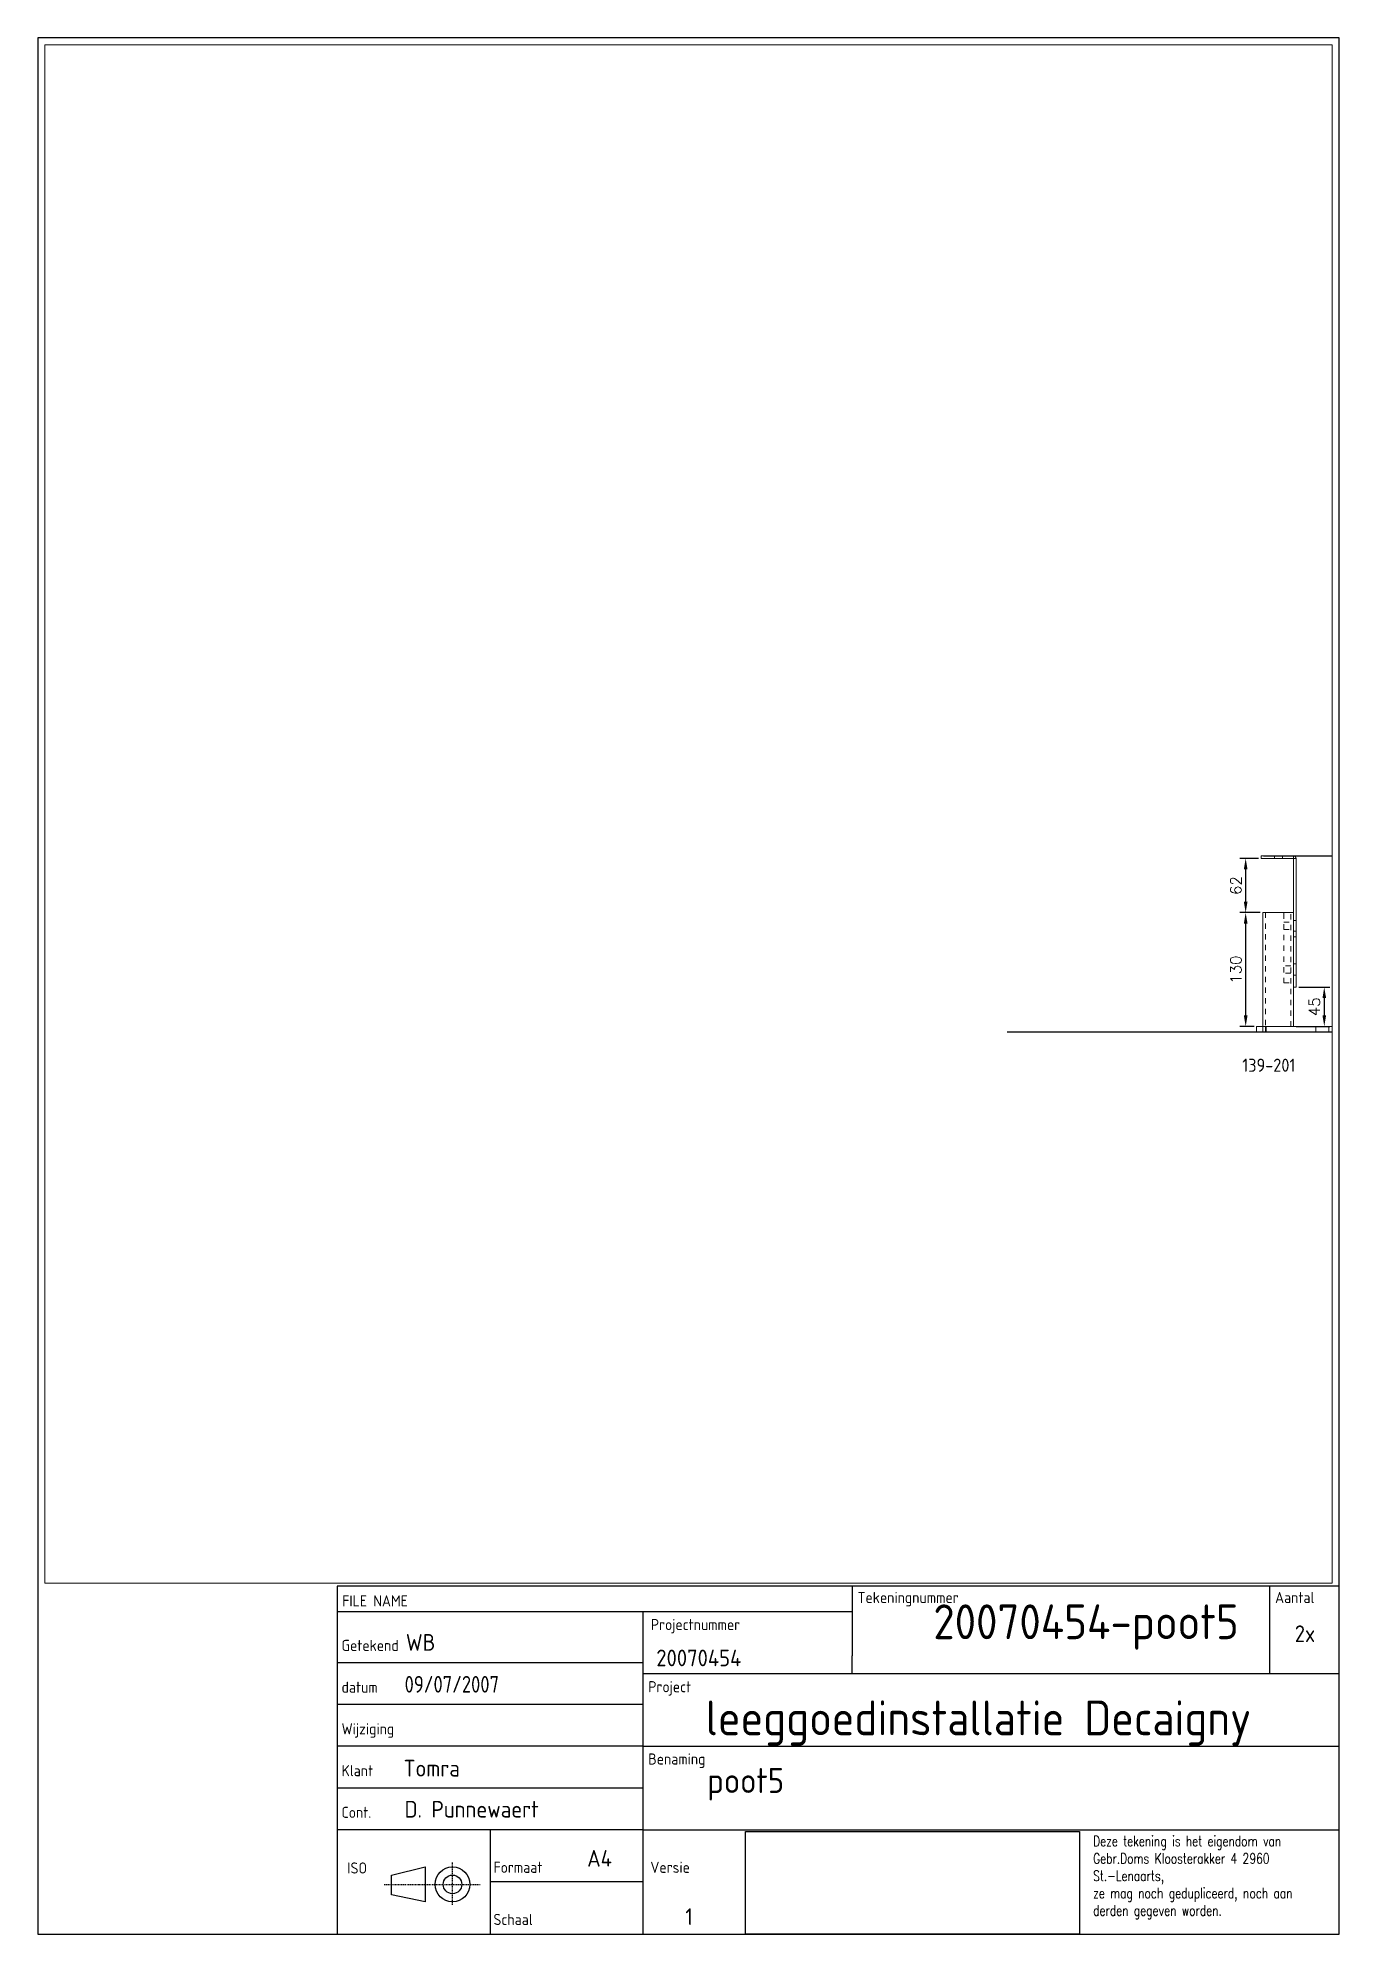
# Paper-space layout 'poot5' of a CAD drawing. Extents: x 549 to 739, y -2 to 275.
# The model-space entities are those that its viewports show. They can reach past a viewport. Long polylines and large blocks are cut down to what shows.
import ezdxf
from ezdxf.enums import TextEntityAlignment as Align

# ---------------------------------------------------------------- set-up
doc = ezdxf.new("R2010")
doc.units = 0
doc.header["$LTSCALE"] = 0.05
doc.linetypes.add('DASHED', pattern=[0.75, 0.5, -0.25])
doc.linetypes.add('DIN_DASHDOT', pattern=[10.7, 5, -2.5, 0.7, -2.5])
doc.layers.get('0').update_dxf_attribs({"linetype": 'CONTINUOUS'})
doc.layers.get('DEFPOINTS').update_dxf_attribs({"linetype": 'CONTINUOUS'})
for name, color, linetype in [('25ASL', 1, 'DIN_DASHDOT'), ('35VOL', 7, 'CONTINUOUS'), ('70VOL', 5, 'CONTINUOUS'), ('BASIS', 7, 'CONTINUOUS'), ('RAHM2', 1, 'CONTINUOUS'), ('RAHM3', 1, 'CONTINUOUS'), ('RAHM5', 7, 'CONTINUOUS')]:
    doc.layers.add(name, color=color, linetype=linetype)
doc.layers.add('Hidden (ISO)', color=6, linetype='DASHED', lineweight=5)
doc.layers.add('Visible (ISO)', color=7, linetype='CONTINUOUS', lineweight=5)
doc.layers.add('View', color=9, linetype='CONTINUOUS', plot=False)
doc.styles.add('ROMANS', font='romans.shx')
doc.styles.add('SIMPLEX', font='SIMPLEX', dxfattribs={"width": 0.75})
doc.styles.get("Standard").update_dxf_attribs({"font": 'isocp.shx'})
doc.dimstyles.new('1_OP_05$0', dxfattribs={"dimscale": 5, "dimtxt": 2.5, "dimasz": 2.5, "dimexe": 1.3, "dimexo": 0.6, "dimgap": 1, "dimtad": 1, "dimdec": 1, "dimdsep": 46, "dimtxsty": 'ROMANS', "dimcen": -1.5, "dimclrd": 150, "dimclre": 150, "dimclrt": 5, "dimadec": 0, "dimazin": 0, "dimtfac": 1, "dimtdec": 1, "dimtmove": 0, "dimatfit": 3, "dimfxl": 0, "dimtolj": 1, "dimtzin": 0, "dimarcsym": 0})
picture_1 = doc.add_image_def('image1.bmp', size_in_pixel=(208, 64))

# ---------------------------------------------------------------- blocks, each defined once
blk = doc.blocks.new('DOMSTITEL')
blk.add_lwpolyline([(0, 63.5), (-182.88, 63.5), (-182.88, 0), (0, 0)], close=True)
at = {"layer": '25ASL'}
for p, q in [((-161.83, 5.35), (-161.83, 13.06)), ((-174.32, 9.07), (-156.78, 9.07))]:
    blk.add_line(p, q, dxfattribs=at)
at = {"layer": '35VOL'}
for p, q in [((-127, 19.05), (0, 19.05)), ((-172.99, 10.77), (-166.83, 12.26)), ((-172.99, 9.07), (-172.99, 10.77)), ((-166.83, 12.26), (-166.83, 5.88)), ((-127, 0), (-127, 12)), ((-172.99, 7.16), (-172.99, 9.07)), ((-166.83, 5.88), (-172.99, 7.16))]:
    blk.add_line(p, q, dxfattribs=at)
for radius in [3.19, 1.7]:
    blk.add_circle((-161.83, 9.07), radius, dxfattribs=at)
at = {"layer": 'RAHM2'}
for p, q in [((-88.9, 63.5), (-88.9, 50.8)), ((-12.7, 63.5), (-12.7, 47.5)), ((-182.88, 58.93), (-88.9, 58.93)), ((-127, 49.53), (-182.88, 49.53)), ((-88.9, 47.5), (-88.9, 50.8)), ((0, 47.5), (-127, 47.5)), ((-127, 41.91), (-182.88, 41.91)), ((-127, 34.29), (-182.88, 34.29)), ((-127, 34.29), (0, 34.29)), ((-127, 26.67), (-182.88, 26.67)), ((-127, 19.05), (-182.88, 19.05)), ((-154.94, 19.05), (-154.94, 0)), ((-127, 9.52), (-154.94, 9.52))]:
    blk.add_line(p, q, dxfattribs=at)
at = {"layer": 'RAHM5'}
for p, q in [((0, 63.5), (-127, 63.5)), ((-127, 0), (-127, 58.93))]:
    blk.add_line(p, q, dxfattribs=at)
at = {"insert": (-44.9, 17.93), "char_height": 1.9, "width": 43.52, "attachment_point": 1, "style": 'SIMPLEX'}
blk.add_mtext('Deze tekening is het eigendom van Gebr.Doms Kloosterakker 4 2960 St.-Lenaarts,\\Pze mag noch gedupliceerd, noch aan derden gegeven worden.', dxfattribs=at)
at = {"layer": 'RAHM2'}
for s, p in [('Tekeningnummer', (-87.88, 60.45)), ('Aantal', (-11.68, 60.45)), ('FILE NAME', (-181.96, 59.82)), ('Projectnummer', (-125.63, 55.51)), ('datum', (-182.08, 44.07))]:
    blk.add_text(s, height=2.032, dxfattribs=at).set_placement(p)
for s, p in [('Getekend', (-182.08, 52.71)), ('Project', (-126.1, 45.17)), ('Wijziging', (-182.08, 37.47)), ('Benaming', (-126.1, 31.97)), ('Klant', (-182.08, 29.84)), ('Cont.', (-182.08, 22.23)), ('ISO', (-181.03, 12.07)), ('Formaat', (-154.35, 12.19)), ('Versie', (-125.71, 12.19)), ('Schaal', (-154.35, 2.67))]:
    blk.add_text(s, height=2.032, dxfattribs=at).set_placement(p, align=Align.MIDDLE_LEFT)
for tag, p in [('GEN-TITLE-DWG{26}', (-169.92, 59.78)), ('GEN-TITLE-CTRN{9.04}', (-170.33, 51.74)), ('GEN-TITLE-FSCM{8.01}', (-124.62, 48.9)), ('GEN-TITLE-DAT{6.03}', (-170.58, 44.08)), ('GEN-TITLE-CHKD{6.16}', (-170.75, 36.42)), ('GEN-TITLE-APPD{6.08}', (-170.75, 28.77)), ('GEN-TITLE-ISSD{6.03}', (-170.58, 21.28)), ('GEN-TITLE-SCA{7.49}', (-141.4, 1.66))]:
    blk.add_attdef(tag, p, '', height=3.05, dxfattribs=at)
for tag, p in [('GEN-TITLE-QTY{3.27}', (-6.22, 53.33)), ('GEN-TITLE-SIZ{2.46}', (-134.99, 12.32)), ('GEN-REV-NR{3.27}', (-118.64, 1.66))]:
    blk.add_attdef(tag, text='', height=3.05, dxfattribs=at).set_placement(p, align=Align.CENTER)
at = {"layer": 'RAHM3'}
blk.add_attdef('GEN-TITLE-DES2{26.26}', (-115.35, 25.76), '', height=4.57, dxfattribs=at)
at = {"layer": 'RAHM5'}
for tag, p in [('GEN-TITLE-NR{8.40}', (-74.06, 53.85)), ('GEN-TITLE-DES1{18.22}', (-115.62, 36.3))]:
    blk.add_attdef(tag, p, '', height=6.35, dxfattribs=at)
image = blk.add_image(picture_1, insert=(-108.32, 0), size_in_units=(60.96, 18.76))
image.dxf.flags = 7
blk = doc.blocks.new('ISO_A4')
for p, q in [((200, 287), (10, 287)), ((10, 287), (10, 10)), ((200, 10), (200, 287)), ((10, 10), (200, 10))]:
    blk.add_line(p, q)
blk = doc.blocks.new('*D184')
at = {"color": 150, "lineweight": -2}
for p, q in [((10742.3, -840.6), (10721.3, -840.6)), ((10727.8, -890.1), (10727.8, -853.1)), ((10744.3, -902.6), (10721.3, -902.6))]:
    blk.add_line(p, q, dxfattribs=at)
at = {"color": 150}
for points in [[(10725.7, -853.1), (10729.9, -853.1), (10727.8, -840.6)], [(10725.7, -890.1), (10729.9, -890.1), (10727.8, -902.6)]]:
    blk.add_solid(points, dxfattribs=at)
at = {"layer": 'DEFPOINTS', "color": 0}
for p in [(10727.8, -840.6), (10745.3, -840.6), (10747.3, -902.6)]:
    blk.add_point(p, dxfattribs=at)
at = {"color": 5, "insert": (10716.6, -871.6), "char_height": 12.5, "attachment_point": 5, "rotation": 90, "style": 'ROMANS'}
blk.add_mtext('\\A1;62', dxfattribs=at)
blk = doc.blocks.new('*D185')
at = {"color": 150, "lineweight": -2}
for p, q in [((10788.3, -987.6), (10824, -987.6)), ((10817.5, -1000.1), (10817.5, -1020)), ((10785.3, -1032.5), (10824, -1032.5))]:
    blk.add_line(p, q, dxfattribs=at)
at = {"color": 150}
for points in [[(10815.5, -1000.1), (10819.6, -1000.1), (10817.5, -987.6)], [(10815.5, -1020), (10819.6, -1020), (10817.5, -1032.5)]]:
    blk.add_solid(points, dxfattribs=at)
at = {"layer": 'DEFPOINTS', "color": 0}
for p in [(10785.3, -987.6), (10782.3, -1032.5), (10817.5, -1032.5)]:
    blk.add_point(p, dxfattribs=at)
at = {"color": 5, "insert": (10806.3, -1010.1), "char_height": 12.5, "attachment_point": 5, "rotation": 90, "style": 'ROMANS'}
blk.add_mtext('\\A1;45', dxfattribs=at)
blk = doc.blocks.new('*D186')
at = {"color": 150, "lineweight": -2}
for p, q in [((10737.3, -902.6), (10721.3, -902.6)), ((10727.8, -1020), (10727.8, -915.1)), ((10737.3, -1032.5), (10721.3, -1032.5))]:
    blk.add_line(p, q, dxfattribs=at)
at = {"color": 150}
for points in [[(10725.7, -915.1), (10729.9, -915.1), (10727.8, -902.6)], [(10725.7, -1020), (10729.9, -1020), (10727.8, -1032.5)]]:
    blk.add_solid(points, dxfattribs=at)
at = {"layer": 'DEFPOINTS', "color": 0}
for p in [(10727.8, -902.6), (10740.3, -902.6), (10740.3, -1032.5)]:
    blk.add_point(p, dxfattribs=at)
at = {"color": 5, "insert": (10716.6, -967.6), "char_height": 12.5, "attachment_point": 5, "rotation": 90, "style": 'ROMANS'}
blk.add_mtext('\\A1;130', dxfattribs=at)
blk = doc.blocks.new('*D187')
at = {"color": 150, "lineweight": -2}
for p, q in [((10748.3, -837.6), (10875.8, -837.6)), ((10869.3, -850.1), (10869.3, -1026)), ((10838.3, -1038.5), (10875.8, -1038.5))]:
    blk.add_line(p, q, dxfattribs=at)
at = {"color": 150}
for points in [[(10867.2, -850.1), (10871.4, -850.1), (10869.3, -837.6)], [(10867.2, -1026), (10871.4, -1026), (10869.3, -1038.5)]]:
    blk.add_solid(points, dxfattribs=at)
at = {"layer": 'DEFPOINTS', "color": 0}
for p in [(10745.3, -837.6), (10835.3, -1038.5), (10869.3, -1038.5)]:
    blk.add_point(p, dxfattribs=at)
at = {"color": 5, "insert": (10858.1, -938.1), "char_height": 12.5, "attachment_point": 5, "rotation": 90, "style": 'ROMANS'}
blk.add_mtext('\\A1;201', dxfattribs=at)

msp = doc.modelspace()

# ---------------------------------------------------------------- linework, layer by layer
at = {"layer": 'BASIS', "ltscale": 5}
msp.add_line((10455.52, -1038.53), (18221.64, -1038.53), dxfattribs=at)
at = {"layer": 'Hidden (ISO)', "ltscale": 1.085577}
for p, q in [((10760.81, -837.58), (10760.81, -840.58)), ((10769.81, -837.58), (10769.81, -840.58)), ((10785.31, -911.58), (10782.31, -911.58)), ((10785.31, -923.58), (10782.31, -923.58)), ((10785.31, -930.27), (10782.31, -930.27)), ((10785.31, -961.08), (10782.31, -961.08)), ((10785.31, -974.08), (10782.31, -974.08))]:
    msp.add_line(p, q, dxfattribs=at)
at = {"layer": 'Hidden (ISO)', "ltscale": 3.621117}
for p, q in [((10750.31, -902.58), (10750.31, -1032.53)), ((10779.31, -1032.53), (10779.31, -902.58))]:
    msp.add_line(p, q, dxfattribs=at)
at = {"layer": 'Hidden (ISO)', "ltscale": 3.676826}
for p, q in [((10779.31, -902.58), (10771.31, -902.58)), ((10771.31, -913.39), (10779.31, -913.39)), ((10771.31, -921.76), (10779.31, -921.76)), ((10779.31, -963.39), (10771.31, -963.39)), ((10779.31, -971.76), (10771.31, -971.76)), ((10771.31, -982.58), (10779.31, -982.58))]:
    msp.add_line(p, q, dxfattribs=at)
at = {"layer": 'Hidden (ISO)', "ltscale": 0.568359}
for p, q in [((10771.31, -903.58), (10771.31, -902.58)), ((10771.31, -982.58), (10771.31, -981.58))]:
    msp.add_line(p, q, dxfattribs=at)
at = {"layer": 'Hidden (ISO)', "ltscale": 3.584906}
msp.add_line((10771.31, -903.58), (10771.31, -981.58), dxfattribs=at)
at = {"layer": 'Hidden (ISO)', "ltscale": 2.75762}
for p, q in [((10747.31, -1032.53), (10747.31, -1038.53)), ((10750.31, -1038.53), (10750.31, -1032.53)), ((10751.31, -1032.53), (10751.31, -1038.53)), ((10807.81, -1038.53), (10807.81, -1032.53)), ((10822.81, -1038.53), (10822.81, -1032.53))]:
    msp.add_line(p, q, dxfattribs=at)
at = {"layer": 'Visible (ISO)'}
for p, q in [((10745.31, -837.58), (10750.31, -837.58)), ((10745.31, -837.58), (10745.31, -840.58)), ((10750.31, -840.58), (10745.31, -840.58)), ((10782.31, -837.58), (10750.31, -837.58)), ((10782.31, -840.58), (10750.31, -840.58)), ((10782.31, -840.58), (10782.31, -837.58)), ((10782.31, -840.58), (10782.31, -837.58)), ((10782.31, -837.58), (10782.31, -837.58)), ((10782.31, -840.58), (10782.31, -983.96)), ((10782.31, -840.58), (10782.31, -840.58)), ((10785.31, -840.58), (10782.31, -840.58)), ((10785.31, -840.58), (10785.31, -983.96)), ((10750.31, -902.58), (10747.31, -902.58)), ((10747.31, -1032.53), (10747.31, -902.58)), ((10750.31, -902.58), (10779.31, -902.58)), ((10782.31, -902.58), (10779.31, -902.58)), ((10782.31, -987.58), (10782.31, -983.96)), ((10782.31, -987.58), (10782.31, -1032.53)), ((10782.31, -987.58), (10785.31, -987.58)), ((10785.31, -983.96), (10785.31, -987.58)), ((10740.31, -1032.53), (10745.31, -1032.53)), ((10740.31, -1032.53), (10740.31, -1038.53)), ((10745.31, -1038.53), (10740.31, -1038.53)), ((10793.24, -1032.53), (10745.31, -1032.53)), ((10745.31, -1038.53), (10793.24, -1038.53)), ((10793.24, -1032.53), (10796.77, -1032.53)), ((10796.77, -1038.53), (10793.24, -1038.53)), ((10833.85, -1032.53), (10796.77, -1032.53)), ((10796.77, -1038.53), (10833.85, -1038.53)), ((10833.85, -1032.53), (10835.31, -1032.53)), ((10835.31, -1038.53), (10833.85, -1038.53)), ((10835.31, -1038.53), (10835.31, -1032.53))]:
    msp.add_line(p, q, dxfattribs=at)
for radius in [3, 0.001]:
    msp.add_arc((10782.31, -840.58), radius, 0, 90, dxfattribs=at)

# ---------------------------------------------------------------- texts
at = {"layer": '70VOL'}
msp.add_text('139-201', height=15, dxfattribs=at).set_placement((10723.96, -1084.35))

# ---------------------------------------------------------------- dimensions: what is measured, and where the dimension line sits
for base, p1, p2, picture, middle in [((10727.83, -840.58), (10747.31, -902.58), (10745.31, -840.58), '*D184', (10716.58, -871.58)), ((10869.306, -1038.5334), (10745.3098, -837.5756), (10835.3098, -1038.5334), '*D187', (10858.056, -938.0545)), ((10727.8282, -902.5756), (10740.3098, -1032.5334), (10740.3098, -902.5756), '*D186', (10716.5782, -967.5545)), ((10817.5388, -1032.5334), (10785.3098, -987.5756), (10782.3098, -1032.5334), '*D185', (10806.2888, -1010.0545))]:
    dim = msp.add_linear_dim(base=base, p1=p1, p2=p2, angle=90, dimstyle='1_OP_05$0')
    dim.commit()
    dim.dimension.update_dxf_attribs({"geometry": picture, "text_midpoint": middle})

psp = doc.layouts.new('poot5')

# ---------------------------------------------------------------- block references
at = {"lineweight": 0}
psp.add_blockref('ISO_A4', (539.43, -11.91), dxfattribs=at)
ref = psp.add_blockref('DOMSTITEL', (739.43, -1.91), dxfattribs=dict(at, xscale=0.8, yscale=0.8, zscale=0.8))
ref.add_attrib('GEN-TITLE-DAT{6.03}', '09/07/2007', (602.97, 33.36), dxfattribs={"layer": 'RAHM2', "height": 2.438, "width": 0.899425})
ref.add_attrib('GEN-TITLE-DES1{18.22}', 'leeggoedinstallatie Decaigny', (646.93, 27.13), dxfattribs={"layer": 'RAHM5', "height": 5.08})
ref.add_attrib('GEN-TITLE-DES2{26.26}', 'poot5', (647.15, 18.7), dxfattribs={"layer": 'RAHM3', "height": 3.658})
ref.add_attrib('GEN-TITLE-NR{8.40}', '20070454-poot5', (680.18, 41.17), dxfattribs={"layer": 'RAHM5', "height": 5.08})
ref.add_attrib('GEN-TITLE-FSCM{8.01}', '20070454', (639.73, 37.21), dxfattribs={"layer": 'RAHM2', "height": 2.438})
ref.add_attrib('GEN-TITLE-APPD{6.08}', 'Tomra', (602.83, 21.1), dxfattribs={"layer": 'RAHM2', "height": 2.438})
ref.add_attrib('GEN-TITLE-ISSD{6.03}', 'D. Punnewaert', (602.97, 15.11), dxfattribs={"layer": 'RAHM2', "height": 2.4384})
ref.add_attrib('GEN-TITLE-CTRN{9.04}', 'WB', (603.16, 39.48), dxfattribs={"layer": 'RAHM2', "height": 2.438})
ref.add_attrib('GEN-TITLE-QTY{3.27}', '2x', dxfattribs={"layer": 'RAHM2', "height": 2.438}).set_placement((734.45, 40.75), align=Align.CENTER)
ref.add_attrib('GEN-TITLE-SIZ{2.46}', 'A4', dxfattribs={"layer": 'RAHM2', "height": 2.438}).set_placement((631.44, 7.94), align=Align.CENTER)
ref.add_attrib('GEN-REV-NR{3.27}', '1', dxfattribs={"layer": 'RAHM2', "height": 2.44}).set_placement((644.52, -0.59), align=Align.CENTER)

# ---------------------------------------------------------------- viewports
at = {"layer": 'View'}
psp.add_viewport(center=(644.43, 161.73), size=(188, 224.722), view_center_point=(10091.7, -789.81), view_height=1756.889, dxfattribs=at)

doc.saveas('drawing.dxf')
